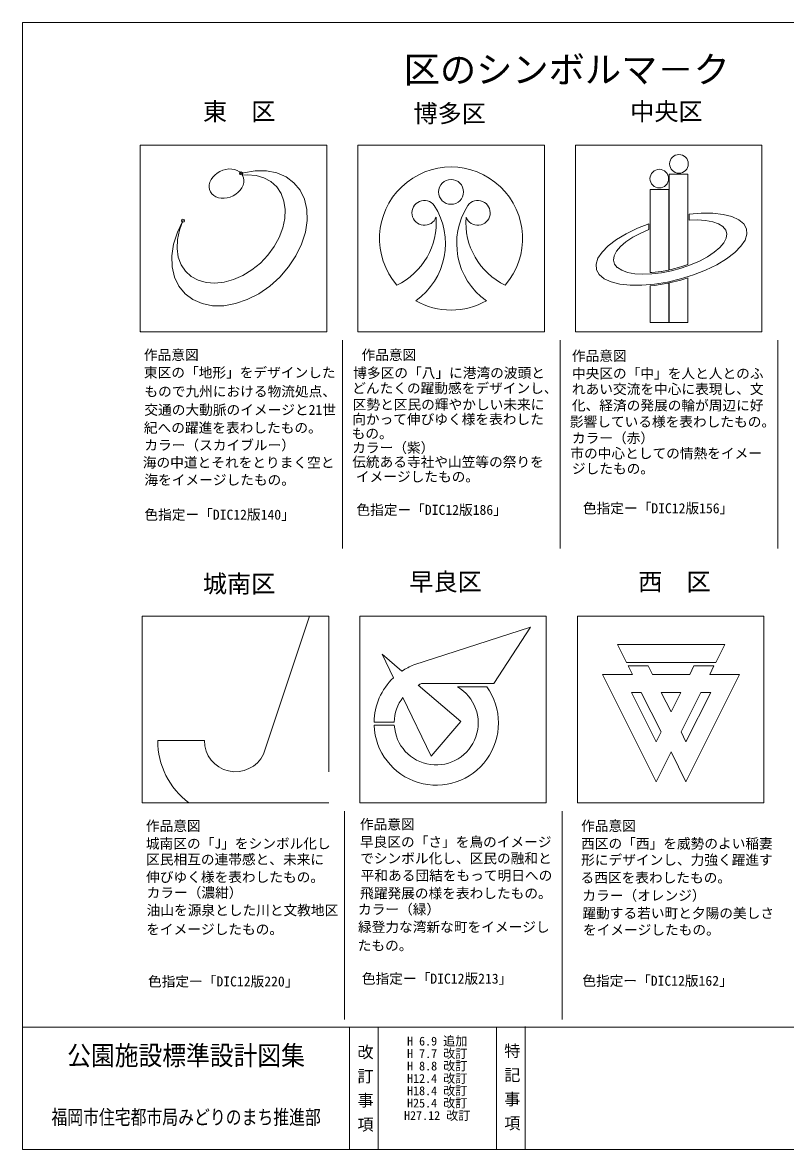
# Model space of a CAD drawing. Units: millimetres on the paper. Extents: x 11 to 1802, y 10 to 5867.
# Drawn here: x 11.1 to 133.8, y 9.5 to 190.7 of the extents above; entities that cross this region are included whole.
import ezdxf
from ezdxf.enums import TextEntityAlignment as Align

# ---------------------------------------------------------------- set-up
doc = ezdxf.new("R2010")
doc.units = ezdxf.units.MM
doc.header["$PDMODE"] = 32
doc.header["$PDSIZE"] = 0.5
doc.linetypes.add('USER1', pattern=[50, 25, -25])
for name, color, linetype, lineweight in [('_0-0_', 7, 'Continuous', 13), ('寸法', 3, 'Continuous', 13), ('本体', 7, 'Continuous', 13)]:
    doc.layers.add(name, color=color, linetype=linetype, lineweight=lineweight)
doc.styles.add('@ＭＳ ゴシック', font='')
doc.styles.add('ＭＳ ゴシック', font='')
doc.styles.get('@ＭＳ ゴシック').set_extended_font_data('@MS Gothic')
doc.styles.get('ＭＳ ゴシック').set_extended_font_data('MS Gothic')

msp = doc.modelspace()

# ---------------------------------------------------------------- linework, layer by layer
at = {"layer": '_0-0_', "color": 6}
for p, q in [((284.955, 190.721), (11.142, 190.721)), ((11.142, 190.721), (11.142, 9.539)), ((11.142, 9.539), (284.955, 9.539))]:
    msp.add_line(p, q, dxfattribs=at)
at = {"layer": '_0-0_', "color": 3}
msp.add_line((11.142, 29.197), (284.955, 29.197), dxfattribs=at)
at = {"layer": '_0-0_'}
for p, q in [((63.748, 29.197), (63.748, 9.539)), ((68.344, 29.197), (68.344, 9.539)), ((87.36, 29.197), (87.36, 9.539)), ((91.957, 29.292), (91.957, 9.539))]:
    msp.add_line(p, q, dxfattribs=at)
at = {"layer": '寸法'}
for p, q in [((62.629, 139.672), (62.629, 106.141)), ((97.629, 139.672), (97.629, 106.141)), ((132.629, 139.672), (132.629, 106.141)), ((62.948, 63.944), (62.948, 30.412)), ((97.948, 63.944), (97.948, 30.412))]:
    msp.add_line(p, q, dxfattribs=at)
at = {"layer": '本体'}
for p, q in [((30.065, 170.996), (30.065, 140.996)), ((30.065, 170.996), (60.065, 170.996)), ((30.065, 170.922), (30.139, 170.996)), ((60.065, 170.996), (60.065, 140.996)), ((60.065, 170.996), (60.065, 140.996)), ((65.065, 170.996), (95.065, 170.996)), ((65.065, 170.996), (65.065, 140.996)), ((95.065, 170.996), (95.065, 140.996)), ((100.065, 170.996), (100.065, 140.996)), ((100.065, 170.996), (130.065, 170.996)), ((130.065, 170.996), (130.065, 140.996)), ((42.886, 166.776), (42.454, 166.517)), ((43.351, 166.976), (42.886, 166.776)), ((43.833, 167.11), (43.351, 166.976)), ((44.319, 167.174), (43.833, 167.11)), ((44.794, 167.167), (44.319, 167.174)), ((45.244, 167.089), (44.794, 167.167)), ((45.654, 166.941), (45.244, 167.089)), ((46.012, 166.729), (45.654, 166.941)), ((46.309, 166.458), (46.012, 166.729)), ((48.573, 166.896), (46.695, 166.566)), ((50.373, 166.897), (48.573, 166.896)), ((52.042, 166.568), (50.373, 166.897)), ((41.29, 165.065), (41.185, 164.654)), ((41.477, 165.469), (41.29, 165.065)), ((41.739, 165.854), (41.477, 165.469)), ((42.068, 166.207), (41.739, 165.854)), ((42.454, 166.517), (42.068, 166.207)), ((46.695, 166.566), (46.309, 166.458)), ((47.287, 166.233), (46.51, 166.179)), ((46.533, 166.139), (46.51, 166.179)), ((46.678, 165.779), (46.533, 166.139)), ((46.614, 164.571), (46.72, 164.983)), ((46.742, 165.389), (46.678, 165.779)), ((46.72, 164.983), (46.742, 165.389)), ((48.692, 166.131), (47.287, 166.233)), ((49.975, 165.767), (48.692, 166.131)), ((51.098, 165.153), (49.975, 165.767)), ((52.026, 164.307), (51.098, 165.153)), ((53.529, 165.919), (52.042, 166.568)), ((54.787, 164.97), (53.529, 165.919)), ((55.78, 163.751), (54.787, 164.97)), ((115.165, 166.319), (118.165, 166.319)), ((115.165, 166.319), (115.165, 150.948)), ((118.165, 166.319), (118.165, 164.966)), ((118.165, 164.966), (118.165, 151.823)), ((41.185, 164.654), (41.163, 164.247)), ((41.163, 164.247), (41.226, 163.858)), ((41.226, 163.858), (41.372, 163.498)), ((41.372, 163.498), (41.596, 163.178)), ((41.596, 163.178), (41.892, 162.907)), ((45.018, 162.86), (45.45, 163.119)), ((45.45, 163.119), (45.836, 163.43)), ((45.836, 163.43), (46.166, 163.783)), ((46.166, 163.783), (46.427, 164.167)), ((46.427, 164.167), (46.614, 164.571)), ((52.731, 163.255), (52.026, 164.307)), ((53.191, 162.028), (52.731, 163.255)), ((56.477, 162.297), (55.78, 163.751)), ((112.065, 163.902), (115.065, 163.902)), ((112.065, 163.879), (112.065, 150.507)), ((115.065, 163.902), (115.065, 150.929)), ((41.892, 162.907), (42.251, 162.695)), ((42.251, 162.695), (42.661, 162.548)), ((42.661, 162.548), (43.11, 162.469)), ((43.11, 162.469), (43.585, 162.462)), ((43.585, 162.462), (44.071, 162.526)), ((44.071, 162.526), (44.554, 162.66)), ((44.554, 162.66), (45.018, 162.86)), ((53.394, 160.665), (53.191, 162.028)), ((56.856, 160.653), (56.477, 162.297)), ((53.332, 159.206), (53.394, 160.665)), ((56.907, 158.869), (56.856, 160.653)), ((120.289, 160.073), (118.365, 159.912)), ((118.365, 159.912), (118.365, 158.936)), ((122.156, 160.066), (120.289, 160.073)), ((123.821, 159.883), (122.156, 160.066)), ((125.234, 159.529), (123.821, 159.883)), ((126.352, 159.016), (125.234, 159.529)), ((36.95, 158.861), (36.045, 156.992)), ((36.95, 158.861), (36.373, 157.346)), ((52.43, 156.181), (53.007, 157.696)), ((53.007, 157.696), (53.332, 159.206)), ((56.627, 157), (56.907, 158.869)), ((110.03, 157.647), (108.233, 156.774)), ((111.865, 158.368), (110.03, 157.647)), ((111.865, 158.368), (111.865, 157.431)), ((119.679, 158.983), (118.365, 158.936)), ((120.999, 158.903), (119.679, 158.983)), ((122.145, 158.693), (120.999, 158.903)), ((123.084, 158.359), (122.145, 158.693)), ((123.786, 157.912), (123.084, 158.359)), ((124.23, 157.365), (123.786, 157.912)), ((127.141, 158.359), (126.352, 159.016)), ((127.577, 157.578), (127.141, 158.359)), ((36.045, 156.992), (35.444, 155.093)), ((36.048, 155.836), (35.986, 154.377)), ((36.373, 157.346), (36.048, 155.836)), ((51.617, 154.706), (52.43, 156.181)), ((56.026, 155.101), (56.627, 157)), ((106.657, 155.824), (105.351, 154.827)), ((108.233, 156.774), (106.657, 155.824)), ((109.293, 156.191), (108.195, 155.46)), ((110.574, 156.873), (109.293, 156.191)), ((111.865, 157.431), (110.574, 156.873)), ((123.921, 155.302), (124.299, 156.04)), ((124.403, 156.734), (124.23, 157.365)), ((124.299, 156.04), (124.403, 156.734)), ((127.348, 155.742), (127.647, 156.697)), ((127.647, 156.697), (127.577, 157.578)), ((35.444, 155.093), (35.164, 153.224)), ((35.986, 154.377), (36.189, 153.014)), ((50.594, 153.317), (51.617, 154.706)), ((55.121, 153.231), (56.026, 155.101)), ((105.351, 154.827), (104.353, 153.814)), ((107.313, 154.705), (106.674, 153.947)), ((108.195, 155.46), (107.313, 154.705)), ((122.4, 153.788), (123.282, 154.544)), ((123.282, 154.544), (123.921, 155.302)), ((125.692, 153.73), (126.69, 154.743)), ((126.69, 154.743), (127.348, 155.742)), ((35.164, 153.224), (35.215, 151.44)), ((36.189, 153.014), (36.649, 151.787)), ((49.392, 152.056), (50.594, 153.317)), ((53.94, 151.447), (55.121, 153.231)), ((103.695, 152.815), (103.396, 151.86)), ((104.353, 153.814), (103.695, 152.815)), ((106.296, 153.209), (106.192, 152.514)), ((106.192, 152.514), (106.365, 151.884)), ((106.674, 153.947), (106.296, 153.209)), ((118.597, 151.761), (120.021, 152.375)), ((120.021, 152.375), (121.302, 153.058)), ((121.302, 153.058), (122.4, 153.788)), ((122.81, 151.784), (124.386, 152.733)), ((124.386, 152.733), (125.692, 153.73)), ((35.215, 151.44), (35.594, 149.796)), ((36.649, 151.787), (37.354, 150.735)), ((37.354, 150.735), (38.282, 149.889)), ((46.599, 150.064), (48.047, 150.96)), ((48.047, 150.96), (49.392, 152.056)), ((52.518, 149.803), (53.94, 151.447)), ((103.396, 151.86), (103.466, 150.979)), ((103.466, 150.979), (103.902, 150.198)), ((106.365, 151.884), (106.788, 151.362)), ((106.788, 151.362), (106.822, 151.328)), ((106.822, 151.328), (107.511, 150.889)), ((107.511, 150.889), (108.449, 150.556)), ((108.449, 150.556), (109.596, 150.345)), ((112.065, 150.507), (112.362, 150.517)), ((112.345, 150.516), (113.887, 150.699)), ((112.369, 150.317), (113.911, 150.501)), ((113.873, 150.697), (115.065, 150.929)), ((113.911, 150.501), (115.495, 150.809)), ((115.165, 150.948), (115.443, 151.002)), ((115.443, 151.002), (117.014, 151.425)), ((115.495, 150.809), (117.073, 151.233)), ((117.014, 151.425), (118.165, 151.823)), ((117.073, 151.233), (118.597, 151.761)), ((119.048, 150.138), (121.012, 150.91)), ((121.012, 150.91), (122.81, 151.784)), ((35.594, 149.796), (36.291, 148.342)), ((38.282, 149.889), (39.405, 149.275)), ((39.405, 149.275), (40.688, 148.912)), ((40.688, 148.912), (42.093, 148.81)), ((42.093, 148.81), (43.577, 148.972)), ((43.577, 148.972), (45.094, 149.395)), ((45.094, 149.395), (46.599, 150.064)), ((50.9, 148.348), (52.518, 149.803)), ((103.902, 150.198), (104.691, 149.541)), ((104.691, 149.541), (105.809, 149.028)), ((105.809, 149.028), (107.222, 148.675)), ((107.222, 148.675), (108.887, 148.491)), ((109.596, 150.345), (110.916, 150.265)), ((110.754, 148.484), (112.766, 148.653)), ((110.916, 150.265), (112.369, 150.317)), ((112.766, 148.653), (114.861, 148.992)), ((112.798, 148.455), (114.907, 148.798)), ((114.861, 148.992), (116.977, 149.493)), ((114.907, 148.798), (115.065, 148.835)), ((115.065, 148.835), (115.065, 142.496)), ((115.165, 148.859), (117.023, 149.298)), ((115.165, 148.859), (115.165, 142.496)), ((116.977, 149.493), (119.048, 150.138)), ((117.036, 149.302), (118.165, 149.653)), ((118.165, 149.653), (118.165, 142.496)), ((36.291, 148.342), (37.284, 147.122)), ((37.284, 147.122), (38.542, 146.174)), ((47.274, 146.177), (49.134, 147.127)), ((49.134, 147.127), (50.9, 148.348)), ((108.887, 148.491), (110.754, 148.484)), ((112.065, 148.394), (112.798, 148.455)), ((112.065, 148.394), (112.065, 142.496)), ((38.542, 146.174), (40.029, 145.525)), ((40.029, 145.525), (41.698, 145.196)), ((41.698, 145.196), (43.498, 145.197)), ((43.498, 145.197), (45.376, 145.527)), ((45.376, 145.527), (47.274, 146.177)), ((112.065, 142.496), (115.065, 142.496)), ((115.165, 142.496), (118.165, 142.496)), ((30.065, 141.112), (30.181, 140.996)), ((30.065, 140.996), (60.065, 140.996)), ((65.065, 140.996), (95.065, 140.996)), ((100.065, 140.996), (130.065, 140.996)), ((30.384, 95.267), (30.384, 65.267)), ((30.384, 95.267), (57.287, 95.267)), ((49.892, 73.105), (57.287, 95.267)), ((65.384, 95.267), (95.384, 95.267)), ((65.384, 95.267), (65.384, 65.267)), ((95.384, 95.267), (95.384, 65.267)), ((100.384, 95.267), (100.384, 65.267)), ((100.384, 95.267), (130.384, 95.267)), ((130.384, 95.267), (130.384, 65.267)), ((92.819, 93.522), (74.08, 87.43)), ((92.819, 93.522), (86.956, 84.429)), ((106.82, 90.718), (124.07, 90.718)), ((106.82, 90.718), (108.258, 87.843)), ((124.07, 90.718), (122.633, 87.843)), ((72.167, 86.452), (68.985, 89.18)), ((68.985, 89.18), (70.81, 85.377)), ((108.258, 87.843), (122.633, 87.843)), ((108.545, 87.268), (111.76, 87.268)), ((108.545, 87.268), (109.231, 85.897)), ((111.76, 87.268), (112.445, 85.897)), ((119.131, 87.268), (118.445, 85.897)), ((119.131, 87.268), (122.345, 87.268)), ((122.345, 87.268), (121.66, 85.897)), ((104.41, 85.897), (113.035, 68.647)), ((104.41, 85.897), (109.231, 85.897)), ((112.445, 85.897), (118.445, 85.897)), ((126.469, 85.897), (117.844, 68.647)), ((121.66, 85.897), (126.469, 85.897)), ((81.652, 78.322), (74.786, 84.207)), ((75.31, 84.429), (86.956, 84.429)), ((81.095, 83.929), (85.809, 83.929)), ((72.326, 82.221), (76.874, 72.747)), ((109.061, 83.022), (113.035, 75.076)), ((109.061, 83.022), (110.656, 83.022)), ((110.656, 83.022), (113.832, 76.671)), ((113.871, 83.022), (115.439, 79.885)), ((113.871, 83.022), (117.008, 83.022)), ((113.871, 83.022), (117.008, 83.022)), ((117.008, 83.022), (115.445, 79.897)), ((120.222, 83.022), (117.046, 76.671)), ((121.817, 83.022), (117.844, 75.076)), ((121.817, 83.022), (120.222, 83.022)), ((70.929, 78.242), (67.679, 78.242)), ((81.652, 78.322), (76.874, 72.747)), ((70.938, 77.742), (67.685, 77.742)), ((113.832, 76.671), (113.035, 75.076)), ((117.046, 76.671), (117.844, 75.076)), ((32.884, 75.267), (40.384, 75.267)), ((115.439, 73.456), (113.035, 68.647)), ((115.439, 73.456), (117.844, 68.647)), ((30.384, 65.267), (37.884, 65.267)), ((65.384, 65.267), (95.384, 65.267)), ((100.384, 65.267), (130.384, 65.267))]:
    msp.add_line(p, q, dxfattribs=at)
at = {"layer": '本体', "linetype": 'USER1'}
for p, q in [((57.334, 95.267), (60.384, 95.267)), ((60.384, 95.267), (60.384, 65.267)), ((37.886, 65.267), (60.384, 65.267))]:
    msp.add_line(p, q, dxfattribs=at)
at = {"layer": '本体'}
for centre, radius in [((116.713, 167.998), 1.5), ((113.558, 165.622), 1.5), ((80.065, 163.496), 2)]:
    msp.add_circle(centre, radius, dxfattribs=at)
for centre, radius, start, end in [((80.065, 155.996), 11.5, 319.29428, 220.70571), ((75.769, 160.117), 1.997, 36.96218, 340.39074), ((67.89, 155.209), 11.273, 305.1863, 32.81088), ((92.24, 155.209), 11.273, 147.18912, 234.8137), ((84.361, 160.117), 1.997, 199.60926, 143.03782), ((66.521, 158.563), 11.164, 295.61204, 4.54104), ((93.609, 158.563), 11.164, 175.45896, 244.38796), ((80.065, 155.996), 11.5, 240.40817, 299.65068), ((77.33, 78.706), 9.309, 110.428, 123.68518), ((77.678, 78.108), 10, 133.37388, 179.23454), ((77.678, 78.108), 10, 182.09977, 35.59863), ((77.678, 78.108), 6.75, 183.11161, 59.58434), ((77.678, 78.108), 6.75, 110.53639, 115.37004), ((77.678, 78.108), 6.75, 142.45977, 178.86595), ((45.384, 75.267), 12.5, 180, 233.13009), ((45.384, 75.267), 5, 180, 334.37069)]:
    msp.add_arc(centre, radius, start, end, dxfattribs=at)
for p in [(46.308, 166.459), (36.95, 158.861), (36.95, 158.861)]:
    msp.add_point(p, dxfattribs=at)

# ---------------------------------------------------------------- texts
at = {"layer": '_0-0_', "style": 'ＭＳ ゴシック'}
for s, height, width, p in [('公園施設標準設計図集', 3.114, 0.9, (18.331, 22.159)), ('福岡市住宅都市局みどりのまち推進部', 2.336, 0.8, (15.782, 12.861))]:
    msp.add_text(s, height=height, dxfattribs=dict(at, width=width)).set_placement(p, align=Align.BOTTOM_LEFT)
at = {"layer": '_0-0_', "style": '@ＭＳ ゴシック'}
for s, p in [('改 訂 事 項', (64.751, 26.526)), ('特 記 事 項', (88.364, 26.722))]:
    msp.add_text(s, height=1.899, rotation=270, dxfattribs=at).set_placement(p, align=Align.BOTTOM_LEFT)
at = {"layer": '寸法', "style": 'ＭＳ ゴシック'}
for s, height, p in [('区のシンボルマ－ク', 4.272, (72.45, 179.756)), ('東\u3000区', 2.848, (40.157, 174.148)), ('博多区', 2.848, (74.017, 173.819)), ('中央区', 2.848, (108.864, 174.148)), ('作品意図', 1.614, (30.665, 135.995)), ('作品意図', 1.614, (65.665, 135.995)), ('作品意図', 1.614, (99.498, 135.845)), ('東区の「地形」をデザインした', 1.614, (30.665, 133.162)), ('博多区の「八」に港湾の波頭と', 1.614, (64.333, 133.104)), ('中央区の「中」を人と人とのふ', 1.614, (99.498, 133.012)), ('もので九州における物流処点、', 1.614, (30.74, 130.129)), ('どんたくの躍動感をデザインし、', 1.614, (64.164, 130.647)), ('れあい交流を中心に表現し、文', 1.614, (99.502, 130.503)), ('交通の大動脈のイメージと21世', 1.614, (30.74, 127.164)), ('区勢と区民の輝やかしい未来に', 1.614, (64.249, 128.022)), ('化、経済の発展の輪が周辺に好', 1.614, (99.502, 127.877)), ('向かって伸びゆく様を表わした', 1.614, (64.164, 125.65)), ('影響している様を表わしたもの。', 1.614, (99.164, 125.251)), ('紀への躍進を表わしたもの。', 1.614, (30.655, 124.284)), ('もの。', 1.614, (64.079, 123.363)), ('カラー（スカイブルー）', 1.614, (30.74, 121.489)), ('カラー（紫）', 1.614, (64.164, 121.076)), ('カラー（赤）', 1.614, (99.502, 122.626)), ('市の中心としての情熱をイメー', 1.614, (99.248, 120.169)), ('海の中道とそれをとりまく空と', 1.614, (30.485, 118.694)), ('伝統ある寺社や山笠等の祭りを', 1.614, (64.164, 118.789)), ('ジしたもの。', 1.614, (99.502, 117.713)), ('海をイメージしたもの。', 1.614, (30.74, 115.899)), ('イメージしたもの。', 1.614, (64.757, 116.418)), ('色指定ー「DIC12版140」', 1.614, (30.74, 110.309)), ('色指定ー「DIC12版186」', 1.614, (64.842, 111.082)), ('色指定ー「DIC12版156」', 1.614, (101.262, 111.341)), ('城南区', 2.848, (40.147, 98.207)), ('早良区', 2.848, (73.35, 98.536)), ('西\u3000区', 2.848, (110.169, 98.536)), ('作品意図', 1.614, (30.983, 60.267)), ('作品意図', 1.614, (65.403, 60.522)), ('作品意図', 1.614, (100.983, 60.267)), ('早良区の「さ」を鳥のイメージ', 1.614, (65.403, 57.688)), ('城南区の「J」をシンボル化し', 1.614, (30.983, 57.434)), ('西区の「西」を威勢のよい稲妻', 1.614, (100.983, 57.434)), ('区民相互の連帯感と、未来に', 1.614, (31.019, 54.878)), ('でシンボル化し、区民の融和と', 1.614, (65.434, 55.059)), ('形にデザインし、力強く躍進す', 1.614, (100.984, 54.804)), ('伸びゆく様を表わしたもの。', 1.614, (31.019, 52.045)), ('平和ある団結をもって明日への', 1.614, (65.529, 52.295)), ('る西区を表わしたもの。', 1.614, (100.888, 51.945)), ('カラー（濃紺）', 1.614, (31.102, 49.542)), ('飛躍発展の様を表わしたもの。', 1.614, (65.434, 49.437)), ('カラー（オレンジ）', 1.614, (101.189, 49.074)), ('油山を源泉とした川と文教地区', 1.614, (31.102, 46.709)), ('カラー（緑）', 1.614, (65.098, 46.851)), ('躍動する若い町と夕陽の美しさ', 1.614, (101.189, 46.241)), ('をイメージしたもの。', 1.614, (31.035, 43.647)), ('緑登力な湾新な町をイメージし', 1.614, (65.098, 44.018)), ('をイメージしたもの。', 1.614, (101.27, 43.56)), ('たもの。', 1.614, (65.053, 41.051)), ('色指定ー「DIC12版213」', 1.614, (65.72, 35.715)), ('色指定ー「DIC12版220」', 1.614, (31.321, 35.262)), ('色指定ー「DIC12版162」', 1.614, (101.174, 35.365))]:
    msp.add_text(s, height=height, dxfattribs=at).set_placement(p, align=Align.BOTTOM_LEFT)
at = {"layer": '本体', "style": 'ＭＳ ゴシック'}
for s, p in [('H 6.9 追加', (72.984, 25.819)), ('H 7.7 改訂', (72.984, 23.819)), ('H 8.8 改訂', (72.984, 21.819)), ('H12.4 改訂', (72.984, 19.819)), ('H18.4 改訂', (72.984, 17.84)), ('H25.4 改訂', (72.984, 15.861)), ('H27.12 改訂', (72.499, 13.861))]:
    msp.add_text(s, height=1.424, dxfattribs=at).set_placement(p, align=Align.BOTTOM_LEFT)

doc.saveas('drawing.dxf')
